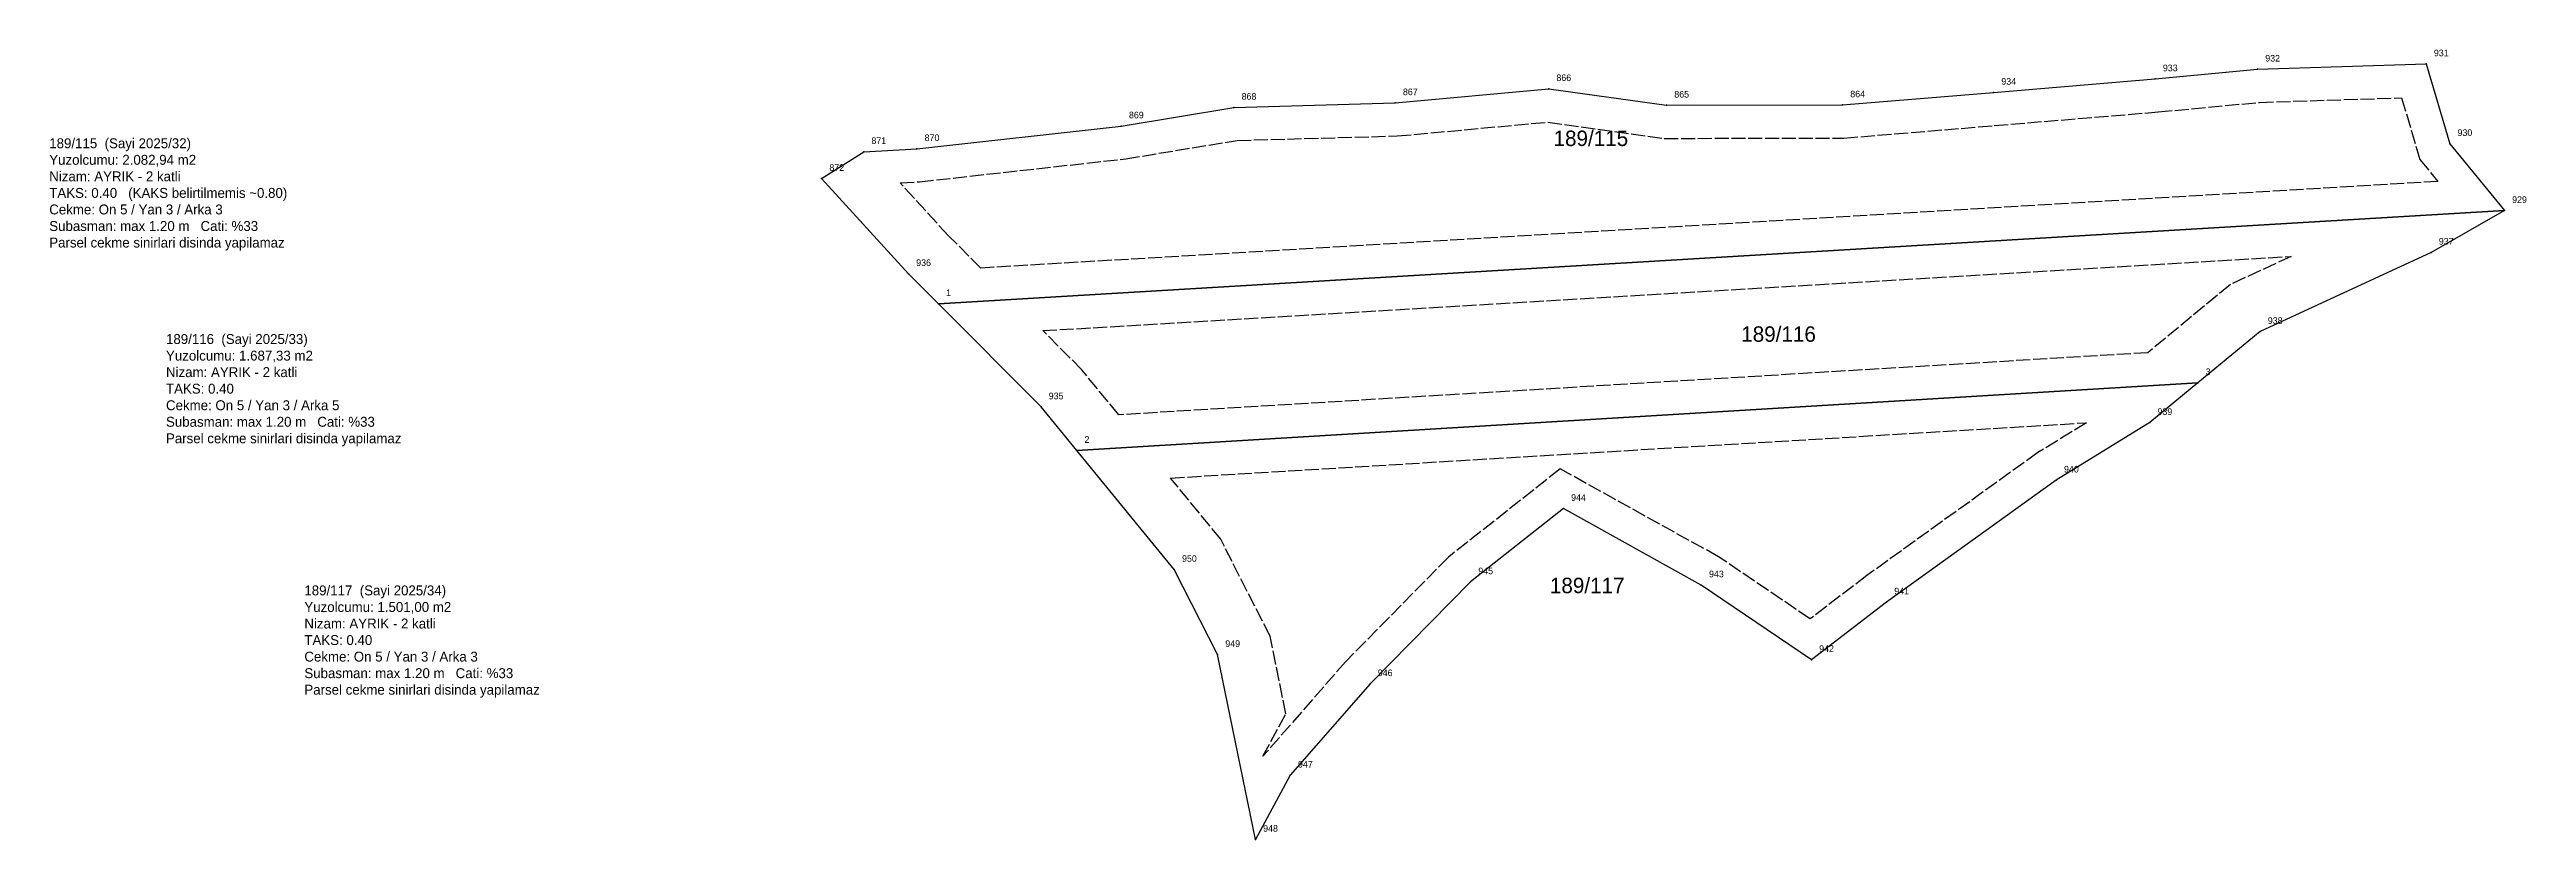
# Model space of a CAD drawing. Header units: metres. Extents: x 566327 to 566551, y 4178520 to 4178592.
import ezdxf
from ezdxf.enums import TextEntityAlignment as Align

# ---------------------------------------------------------------- set-up
doc = ezdxf.new("R2010")
doc.units = ezdxf.units.M
doc.linetypes.add('DASHED', pattern=[1.524, 1.27, -0.254])
for name, color, linetype in [('ADA_SINIR', 5, 'Continuous'), ('CEKME_MESAFESI', 2, 'Continuous'), ('IMAR_NOTU', 4, 'Continuous'), ('NOKTA', 7, 'Continuous'), ('NOKTA_NO', 8, 'Continuous'), ('PARSEL_BOLME', 1, 'Continuous'), ('PARSEL_NO', 6, 'Continuous'), ('PARSEL_SINIR', 3, 'Continuous')]:
    doc.layers.add(name, color=color, linetype=linetype)

msp = doc.modelspace()

# ---------------------------------------------------------------- linework, layer by layer
at = {"layer": 'ADA_SINIR'}
msp.add_lwpolyline([(566396.58, 4178580.33), (566400.39, 4178582.76), (566405.21, 4178583.03), (566423.73, 4178585.09), (566433.94, 4178586.78), (566448.56, 4178587.19), (566462.47, 4178588.47), (566473.15, 4178586.97), (566489.1, 4178587), (566502.79, 4178588.14), (566517.43, 4178589.36), (566526.71, 4178590.24), (566541.99, 4178590.72), (566544.13, 4178583.49), (566549.08, 4178577.42), (566542.44, 4178573.64), (566526.94, 4178566.45), (566521.31, 4178561.81), (566516.94, 4178558.2), (566508.47, 4178552.98), (566493.09, 4178541.93), (566486.28, 4178536.71), (566476.3, 4178543.48), (566463.8, 4178550.41), (566455.39, 4178543.76), (566446.28, 4178534.52), (566439.05, 4178526.23), (566435.89, 4178520.41), (566432.46, 4178537.17), (566428.54, 4178544.88), (566419.7, 4178555.67), (566416.46, 4178559.62), (566407.16, 4178568.98), (566404.45, 4178571.7)], close=True, dxfattribs=at)
at = {"layer": 'CEKME_MESAFESI', "linetype": 'DASHED'}
for points in [[(566405.46, 4178580.04), (566424.14, 4178582.12), (566434.23, 4178583.79), (566448.74, 4178584.19), (566462.4, 4178585.45), (566472.94, 4178583.97), (566489.23, 4178584), (566502.83, 4178585.13), (566517.7, 4178586.37), (566526.9, 4178587.24), (566539.77, 4178587.65), (566541.42, 4178582.06), (566543.05, 4178580.07), (566411, 4178572.21), (566408.07, 4178575.15), (566403.7, 4178579.94), (566405.46, 4178580.04)], [(566423.51, 4178558.91), (566420.17, 4178562.98), (566416.63, 4178566.54), (566529.75, 4178573.27), (566524.25, 4178570.72), (566516.76, 4178564.54), (566423.51, 4178558.91)], [(566486.17, 4178540.41), (566477.87, 4178546.04), (566463.51, 4178554), (566453.38, 4178546), (566444.08, 4178536.56), (566436.57, 4178527.95), (566438.66, 4178531.8), (566437.22, 4178538.83), (566432.75, 4178547.63), (566428.21, 4178553.18), (566511.21, 4178558.19), (566506.81, 4178555.48), (566491.3, 4178544.34), (566486.17, 4178540.41)]]:
    msp.add_lwpolyline(points, close=True, dxfattribs=at)
at = {"layer": 'NOKTA'}
for p in [(566526.71, 4178590.24), (566541.99, 4178590.72), (566462.47, 4178588.47), (566502.79, 4178588.14), (566517.43, 4178589.36), (566433.94, 4178586.78), (566448.56, 4178587.19), (566473.15, 4178586.97), (566489.1, 4178587), (566423.73, 4178585.09), (566544.13, 4178583.49), (566400.39, 4178582.76), (566405.21, 4178583.03), (566396.58, 4178580.33), (566549.08, 4178577.42), (566542.44, 4178573.64), (566404.45, 4178571.7), (566407.16, 4178568.98), (566526.94, 4178566.45), (566521.31, 4178561.81), (566416.46, 4178559.62), (566516.94, 4178558.2), (566419.7, 4178555.67), (566508.47, 4178552.98), (566463.8, 4178550.41), (566428.54, 4178544.88), (566455.39, 4178543.76), (566476.3, 4178543.48), (566493.09, 4178541.93), (566432.46, 4178537.17), (566486.28, 4178536.71), (566446.28, 4178534.52), (566439.05, 4178526.23), (566435.89, 4178520.41)]:
    msp.add_point(p, dxfattribs=at)
at = {"layer": 'PARSEL_BOLME'}
for p, q in [((566407.16, 4178568.98), (566549.08, 4178577.42)), ((566419.7, 4178555.67), (566521.31, 4178561.81))]:
    msp.add_line(p, q, dxfattribs=at)
at = {"layer": 'PARSEL_SINIR'}
for points in [[(566396.58, 4178580.33), (566400.39, 4178582.76), (566405.21, 4178583.03), (566423.73, 4178585.09), (566433.94, 4178586.78), (566448.56, 4178587.19), (566462.47, 4178588.47), (566473.15, 4178586.97), (566489.1, 4178587), (566502.79, 4178588.14), (566517.43, 4178589.36), (566526.71, 4178590.24), (566541.99, 4178590.72), (566544.13, 4178583.49), (566549.08, 4178577.42), (566407.16, 4178568.98), (566404.45, 4178571.7)], [(566407.16, 4178568.98), (566549.08, 4178577.42), (566542.44, 4178573.64), (566526.94, 4178566.45), (566521.31, 4178561.81), (566419.7, 4178555.67), (566416.46, 4178559.62)], [(566419.7, 4178555.67), (566521.31, 4178561.81), (566516.94, 4178558.2), (566508.47, 4178552.98), (566493.09, 4178541.93), (566486.28, 4178536.71), (566476.3, 4178543.48), (566463.8, 4178550.41), (566455.39, 4178543.76), (566446.28, 4178534.52), (566439.05, 4178526.23), (566435.89, 4178520.41), (566432.46, 4178537.17), (566428.54, 4178544.88)]]:
    msp.add_lwpolyline(points, close=True, dxfattribs=at)

# ---------------------------------------------------------------- texts
at = {"layer": 'IMAR_NOTU', "char_height": 0.9, "width": 60, "attachment_point": 1}
for s, insert in [('189/115  (Sayi 2025/32)\\PYuzolcumu: 2.082,94 m2\\PNizam: AYRIK - 2 katli\\PTAKS: 0.40   (KAKS belirtilmemis ~0.80)\\PCekme: On 5 / Yan 3 / Arka 3\\PSubasman: max 1.20 m   Cati: %33\\PParsel cekme sinirlari disinda yapilamaz', (566326.58, 4178583.98)), ('189/116  (Sayi 2025/33)\\PYuzolcumu: 1.687,33 m2\\PNizam: AYRIK - 2 katli\\PTAKS: 0.40\\PCekme: On 5 / Yan 3 / Arka 5\\PSubasman: max 1.20 m   Cati: %33\\PParsel cekme sinirlari disinda yapilamaz', (566337.16, 4178566.23)), ('189/117  (Sayi 2025/34)\\PYuzolcumu: 1.501,00 m2\\PNizam: AYRIK - 2 katli\\PTAKS: 0.40\\PCekme: On 5 / Yan 3 / Arka 3\\PSubasman: max 1.20 m   Cati: %33\\PParsel cekme sinirlari disinda yapilamaz', (566349.7, 4178543.44))]:
    msp.add_mtext(s, dxfattribs=dict(at, insert=insert))
at = {"layer": 'NOKTA_NO'}
for s, p in [('933', (566518.13, 4178590.06)), ('932', (566527.41, 4178590.94)), ('931', (566542.69, 4178591.42)), ('868', (566434.64, 4178587.48)), ('867', (566449.26, 4178587.89)), ('866', (566463.17, 4178589.17)), ('865', (566473.85, 4178587.67)), ('864', (566489.8, 4178587.7)), ('934', (566503.49, 4178588.84)), ('869', (566424.43, 4178585.79)), ('871', (566401.09, 4178583.46)), ('870', (566405.91, 4178583.73)), ('930', (566544.83, 4178584.19)), ('872', (566397.28, 4178581.03)), ('929', (566549.78, 4178578.12)), ('937', (566543.14, 4178574.34)), ('936', (566405.15, 4178572.4)), ('1', (566407.86, 4178569.68)), ('938', (566527.64, 4178567.15)), ('3', (566522.01, 4178562.51)), ('935', (566417.16, 4178560.32)), ('939', (566517.64, 4178558.9)), ('2', (566420.4, 4178556.37)), ('940', (566509.17, 4178553.68)), ('944', (566464.5, 4178551.11)), ('950', (566429.24, 4178545.58)), ('945', (566456.09, 4178544.46)), ('943', (566477, 4178544.18)), ('941', (566493.79, 4178542.63)), ('949', (566433.16, 4178537.87)), ('942', (566486.98, 4178537.41)), ('946', (566446.98, 4178535.22)), ('947', (566439.75, 4178526.93)), ('948', (566436.59, 4178521.11))]:
    msp.add_text(s, height=0.6, dxfattribs=at).set_placement(p)
at = {"layer": 'PARSEL_NO'}
for s, p in [('189/115', (566466.29, 4178583.98)), ('189/116', (566483.3, 4178566.23)), ('189/117', (566465.96, 4178543.44))]:
    msp.add_text(s, height=1.4, dxfattribs=at).set_placement(p, align=Align.MIDDLE_CENTER)

doc.saveas('drawing.dxf')
